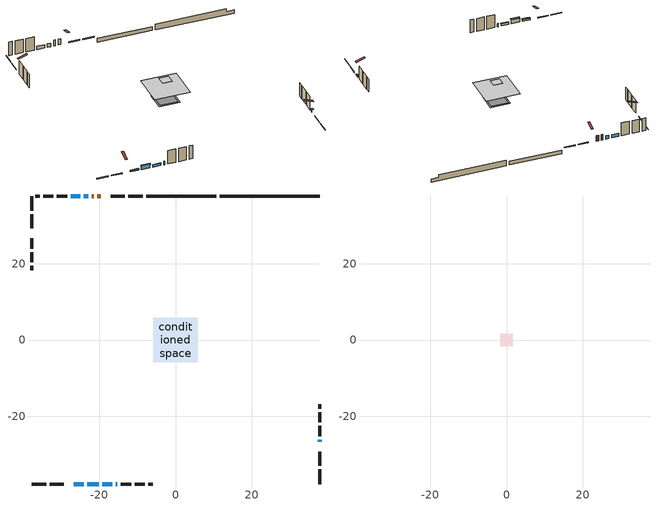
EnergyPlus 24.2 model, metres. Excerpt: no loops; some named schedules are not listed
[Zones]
conditioned space
 floor outside (Floor1 construction): -1.58,-1.58 -1.58,1.58 1.58,1.58 1.58,-1.58 z0.94
 floor adiabatic (AdiabaticFloorConstruction): -5.9,-5.9 -5.9,5.9 5.9,5.9 5.9,-5.9 z3.38
 floor foundation (Slab1 construction): -3.49,-3.49 -3.49,3.49 3.49,3.49 3.49,-3.49 z-1.19
 floor foundation (Slab1 construction 1): -2.92,-2.92 -2.92,2.92 2.92,2.92 2.92,-2.92 z-1.07
 wall outside (RimJoist1 construction): -8.58,37.84 -12.45,37.84 / -37.84,-37.84 -33.97,-37.84 / -37.84,37.84 -37.84,33.97 / 37.84,-37.84 37.84,-33.97 z0.94:1.24
 wall outside (RimJoist2 construction): -13.38,37.84 -17.01,37.84 / -33.04,-37.84 -29.41,-37.84 / -37.84,33.04 -37.84,29.41 / 37.84,-33.04 37.84,-29.41 z0.94:1.24
 wall outside (AdiabaticWallConstruction 1): -19.68,37.84 -20.5,37.84 / -21.43,37.84 -22.03,37.84 z0.94:2.97
 wall outside (AdiabaticWallConstruction): -26.74,-37.84 -24.1,-37.84 z0.94:1.55; -22.95,37.84 -24.11,37.84 / -25.04,37.84 -27.58,37.84 / -15.71,-37.84 -15.3,-37.84 z0.94:2.16; 37.84,-26.75 37.84,-26.23 z0.94:1.86; -23.18,-37.84 -20.2,-37.84 z0.94:2.41; -19.28,-37.84 -16.63,-37.84 z0.94:1.75
 wall outside (Wall1 construction): -28.51,37.84 -31.25,37.84 / -14.37,-37.84 -11.64,-37.84 / -37.84,26.74 -37.84,24.01 / 37.84,-25.31 37.84,-22.57 z0.94:5.82
 wall outside (Wall2 construction): -32.17,37.84 -34.76,37.84 / -10.71,-37.84 -8.12,-37.84 / -37.84,23.08 -37.84,20.49 / 37.84,-21.64 37.84,-19.05 z0.94:5.82
 wall outside (Wall3 construction): -35.69,37.84 -36.92,37.84 / -7.19,-37.84 -5.97,-37.84 / -37.84,19.56 -37.84,18.34 / 37.84,-18.12 37.84,-16.9 z0.94:5.82
 wall foundation (FoundationWall1 construction): 11.63,37.84,-1.19 11.63,37.84,0.94 35.22,37.84,0.94 35.22,37.84,-0.07 37.84,37.84,-0.07 37.84,37.84,-1.19
 wall foundation (FoundationWall2 construction): 10.7,37.84 -7.65,37.84 z-1.07:0.3
 window (WindowConstruction): -26.74,-37.84 -24.1,-37.84 z0.94:1.55
 window (WindowConstruction 1): -22.96,37.84 -24.11,37.84 z0.94:2.16
 window (WindowConstruction 2): -25.04,37.84 -27.58,37.84 z0.94:2.16
 window (WindowConstruction 4): 37.84,-26.74 37.84,-26.24 z0.94:1.85
 window (WindowConstruction 3): -23.18,-37.84 -20.2,-37.84 z0.94:2.41
 window (WindowConstruction 5): -19.27,-37.84 -16.64,-37.84 z0.94:1.75
 window (WindowConstruction 6): -15.71,-37.84 -15.3,-37.84 z0.94:2.16
 door (Door): -19.68,37.84 -20.5,37.84 z0.94:2.97
 door (Door 1): -21.43,37.84 -22.03,37.84 z0.94:2.97
 ceiling adiabatic (AdiabaticFloorConstruction): 5.9,-5.9 5.9,5.9 -5.9,5.9 -5.9,-5.9 z3.38
attic - vented
 floor to conditioned space (Floor2 construction Reversed): -1.58,-1.58 -1.58,1.58 1.58,1.58 1.58,-1.58 z5.82
 roof outside (Roof1 construction): -18.75,37.84,5.82 -18.75,34.76,6.84 -17.94,34.76,6.84 -17.94,37.84,5.82; -27.67,-37.84,5.82 -27.67,-34.76,6.84 -28.48,-34.76,6.84 -28.48,-37.84,5.82; -37.84,27.67,5.82 -34.76,27.67,6.84 -34.76,28.48,6.84 -37.84,28.48,5.82; 37.84,-27.67,5.82 34.76,-27.67,6.84 34.76,-28.48,6.84 37.84,-28.48,5.82
shading: -24.04,-37.84 -26.81,-37.84 -26.81,-38.45 -24.04,-38.45 z1.61; 37.84,-26.17 37.84,-26.81 38.45,-26.81 38.45,-26.17 z1.92; -20.14,-37.84 -23.24,-37.84 -23.24,-38.45 -20.14,-38.45 z2.47; -16.57,-37.84 -19.34,-37.84 -19.34,-38.14 -16.57,-38.14 z1.81
[Building]
Building 1: Terrain=Suburbs
[Site:Location]
Windsor AP_ON: Latitude {deg}=42.28; Longitude {deg}=-82.96; Time Zone {hr}=-5; Elevation {m}=190; Keep Site Location Information=Yes
[Site:GroundTemperature:Shallow]
6.34957, 4.46684, 4.31606, 5.20952, 8.79623, 12.3662, 15.4612, 17.4219, 17.5884, 15.9938, 12.9777, 9.51722
[Site:WaterMainsTemperature]
Calculation Method=Schedule; Temperature Schedule=mains temperature schedule
[Material] Roughness=Rough; Thermal Absorptance=0.9
Name | Thickness {m} | Conductivity {W/m-K} | Density {kg/m3} | Specific Heat {J/kg-K} | Solar Absorptance | Visible Absorptance
asphalt or fiberglass shingles | 0.00635 | 0.162714 | 1121.4 | 1465.45 | 0.4 | 0.4
ceiling loosefill ins | 0.169333 | 0.0480833 | 16.02 | 1046.75 | 0.7 | 0.7
ceiling stud and cavity | 0.1397 | 0.158992 | 65.682 | 1177.47 | 0.7 | 0.7
concrete 4.0 in. | 0.1016 | 1.803125 | 2242.8 | 837.4 | 0.7 | 0.7
concrete 8.0 in. | 0.2032 | 1.803125 | 2242.8 | 837.4 | 0.7 | 0.7
door material | 0.04445 | 0.188738 | 512.64 | 1214.23 | 0.7 | 0.7
door material 1 | 0.04445 | 0.053851 | 512.64 | 1214.23 | 0.7 | 0.7
exterior vertical ins | 0.0433751 | 0.029427 | 32.04 | 1214.23 | 0.7 | 0.7
exterior vertical ins 1 | 0.143407 | 0.029427 | 32.04 | 1214.23 | 0.7 | 0.7
floor covering | 0.0127 | 9.015625 | 54.468 | 1339.84 | 0.6 | 0.6
floor covering 1 | 0.0127 | 0.0433444 | 54.468 | 1339.84 | 0.6 | 0.6
floor rigid ins; wall rigid ins 1 | 0.512978 | 0.029427 | 32.04 | 1214.23 | 0.7 | 0.7
floor stud and cavity | 0.0889 | 0.208196 | 50.32683 | 1063.81 | 0.7 | 0.7
floor stud and cavity 1 | 0.1397 | 1.75129 | 37.0049 | 1207.88 | 0.7 | 0.7
furniture material conditioned space 1 | 0.1524 | 0.115458 | 640.8 | 1214.23 | 0.6 | 0.6
gypsum board | 0.0127 | 0.160291 | 801 | 837.4 | 0.6 | 0.6
gypsum board 1 | 0.0127 | 0.160291 | 801 | 837.4 | 0.7 | 0.7
osb sheathing 0.5 in. | 0.0127 | 0.115458 | 512.64 | 1214.23 | 0.7 | 0.7
osb sheathing 0.75 in. | 0.01905 | 0.115458 | 512.64 | 1214.23 | 0.7 | 0.7
osb sheathing 2.0 in. | 0.0508 | 0.115458 | 512.64 | 1214.23 | 0.7 | 0.7
rim joist stud and cavity | 0.0508 | 0.02892 | 125.044 | 1163.47 | 0.6 | 0.6
rim joist stud and cavity 1 | 0.0508 | 0.165372 | 50.32683 | 1063.81 | 0.6 | 0.6
wall rigid ins | 0.051816 | 0.029427 | 32.04 | 1214.23 | 0.7 | 0.7
wall stud and cavity | 0.1397 | 0.134701 | 139.0536 | 1170.24 | 0.7 | 0.7
wall stud and cavity 1 | 0.1397 | 0.111902 | 139.0536 | 1170.24 | 0.7 | 0.7
wall stud and cavity 2 | 0.1397 | 0.093964 | 139.0536 | 1170.24 | 0.7 | 0.7
wall stud and cavity 3 | 0.0889 | 0.380278 | 52.3479 | 1209.89 | 0.7 | 0.7
wall stud and cavity 4 | 0.0889 | 0.391764 | 83.0341 | 1211.67 | 0.7 | 0.7
wood siding | 0.0254 | 0.102417 | 544.68 | 1172.36 | 0.4 | 0.4
wood siding 1; wood siding 2; wood siding 3 | 0.0254 | 0.102417 | 544.68 | 1172.36 | 0.7 | 0.7
[WindowMaterial:SimpleGlazingSystem]
Name | U-Factor {W/m2-K} | Solar Heat Gain Coefficient
WindowMaterial | 2.898619 | 0.5
WindowMaterial 1 | 2.83843 | 0.56
WindowMaterial 2 | 4.21762 | 0.63
WindowMaterial 3 | 1.67274 | 0.59
WindowMaterial 4 | 1.855 | 0.5
WindowMaterial 5 | 2.86342 | 0.53
WindowMaterial 6 | 2.98776 | 0.37
[Construction]
AdiabaticFloorConstruction: floor stud and cavity 1, floor rigid ins, osb sheathing 0.75 in., floor covering 1
AdiabaticWallConstruction: wood siding 2, wall rigid ins 1, wall stud and cavity 3, gypsum board
AdiabaticWallConstruction 1: wood siding 3, wall rigid ins 1, wall stud and cavity 3, gypsum board
Door: door material
Door 1: door material 1
Floor1 construction: floor stud and cavity, floor covering
Floor2 construction Reversed: gypsum board, ceiling stud and cavity, ceiling loosefill ins
FoundationWall1 construction; FoundationWall2 construction: concrete 8.0 in., gypsum board 1
furniture construction conditioned space 1: furniture material conditioned space 1
PartitionWallConstruction: gypsum board, wall stud and cavity 4, gypsum board
RimJoist1 construction: wood siding 1, osb sheathing 2.0 in., rim joist stud and cavity
RimJoist2 construction: wood siding 1, rim joist stud and cavity 1
Roof1 construction: asphalt or fiberglass shingles
Slab1 construction; Slab1 construction 1: concrete 4.0 in.
Wall1 construction: wood siding, wall rigid ins, osb sheathing 0.5 in., wall stud and cavity, gypsum board
Wall2 construction: wood siding, wall rigid ins, osb sheathing 0.5 in., wall stud and cavity 1, gypsum board
Wall3 construction: wood siding, wall rigid ins, osb sheathing 0.5 in., wall stud and cavity 2, gypsum board
WindowConstruction: WindowMaterial
WindowConstruction 1: WindowMaterial 1
WindowConstruction 2: WindowMaterial 2
WindowConstruction 3: WindowMaterial 3
WindowConstruction 4: WindowMaterial 4
WindowConstruction 5: WindowMaterial 5
WindowConstruction 6: WindowMaterial 6
[Zone] Multiplier=1; Part of Total Floor Area=Yes
Name | Volume {m3}
attic - vented | 1.66667
conditioned space | 558.3
[Space]
Name | Zone | Volume {m3}
attic - vented 1 | attic - vented | 1.66667
conditioned space 1 | conditioned space | 558.3
[ZoneInfiltration:EffectiveLeakageArea]
infil attic - vented 1: Zone or Space=attic - vented 1; Schedule=Always On Discrete; Effective Air Leakage Area {cm2}=444.444; Stack Coefficient=7.13943e-05; Wind Coefficient=5.70889e-06
[ZoneMixing]
whole house fan mix: Zone or Space=attic - vented; Schedule=Always On Continuous; Design Flow Rate Calculation Method=Flow/Zone; Design Flow Rate {m3/s}=0; Source Zone or Space=conditioned space
[SurfaceProperty:ExposedFoundationPerimeter] Exposed Perimeter Calculation Method=TotalExposedPerimeter
Name | Total Exposed Perimeter {m}
Slab1 | 26.213
Slab1 1 | 18.349
[InternalMass] Zone or ZoneList=conditioned space; Space or SpaceList=conditioned space 1
Name | Construction | Surface Area {m2}
furniture mass conditioned space 1 | furniture construction conditioned space 1 | 92.7843
partition wall mass | PartitionWallConstruction | 231.961
[Lights]
interior lighting: Zone or ZoneList or Space or SpaceList=conditioned space 1; Schedule=interior lighting schedule; Design Level Calculation Method=LightingLevel; Lighting Level {W}=343.2; Return Air Fraction=0; Fraction Radiant=0.6; Fraction Visible=0.2; Fraction Replaceable=1
[People]
occupants: Zone or ZoneList or Space or SpaceList=conditioned space 1; Number of People Schedule=occupants schedule; Number of People Calculation Method=People; Number of People=3; Fraction Radiant=0.314171; Sensible Heat Fraction=0.56303; Activity Level Schedule=occupants activity schedule; Carbon Dioxide Generation Rate {m3/s-W}=0; Enable ASHRAE 55 Comfort Warnings=No; Mean Radiant Temperature Calculation Type=EnclosureAveraged
[ElectricEquipment] Zone or ZoneList or Space or SpaceList=conditioned space 1; Design Level Calculation Method=EquipmentLevel
Name | Schedule | Design Level {W} | Fraction Latent | Fraction Radiant | Fraction Lost
clothes dryer | clothes dryer schedule | 140.772 | 0.015 | 0.081 | 0.85
clothes washer | clothes washer schedule | 32.1985 | 0.03 | 0.162 | 0.7
cooking range | cooking range schedule | 215.147 | 0.08 | 0.432 | 0.2
dishwasher | dishwasher schedule | 66.8632 | 0.3 | 0.18 | 0.4
fridge | fridge schedule | 72.9452 | 0 | 0.6 | 0
mech vent house fan | mech vent house fan schedule | 0 | 0 | 0 | 1
mech vent house fan cfis | mech vent house fan cfis schedule | 0 | 0 | 0 | 0
misc plug loads | misc plug loads schedule | 494.7 | 0.045 | 0.513 | 0.1
whole house fan | Always On Discrete | 0 | 0 | 0 | 1
[OtherEquipment] Zone or ZoneList or Space or SpaceList=conditioned space 1; Design Level Calculation Method=EquipmentLevel
Name | Fuel Type | Schedule | Design Level {W} | Fraction Latent | Fraction Radiant | Fraction Lost
clothes dryer 1 | Electricity | clothes dryer schedule | 0 | 0.015 | 0.081 | 0.85
cooking range 1 | Electricity | cooking range schedule | 0 | 0.08 | 0.432 | 0.2
general water use latent | None | general water use schedule | 62.594 | 1 | 0 | 0
general water use sensible | None | general water use schedule | -61.6891 | 0 | 0.6 | 0
mech vent house fan latent load | None | Always On Discrete | 0 | 1 | 0 | 0
mech vent house fan sensible load | None | Always On Discrete | 0 | 0 | 0 | 0
water heater energy adjustment1 | Electricity | Always On Discrete | 0.01 | 0 | 0 | 1
[ZoneInfiltration:DesignFlowRate] Zone or ZoneList or Space or SpaceList=conditioned space 1; Schedule=Always On Discrete; Design Flow Rate Calculation Method=Flow/Zone; Design Flow Rate {m3/s}=0
infil flow; natural vent flow; whole house fan flow
[AvailabilityManager:Scheduled]
central ac and furnace airloop Availability Manager: Schedule=Always On Discrete
[Foundation:Kiva] Initial Indoor Air Temperature {C}=18; Wall Depth Below Slab {m}=0.2032; Custom Block X Position 1 {m}=0.2159; Custom Block Z Position 1 {m}=0
Name | Wall Height Above Grade {m} | Custom Block Material Name 1 | Custom Block Depth 1 {m}
Foundation Kiva 1 | 0.940003 | exterior vertical ins | 2.13
Foundation Kiva 2 | 0.300015 | exterior vertical ins 1 | 1.37002
[Foundation:Kiva:Settings]
Soil Conductivity {W/m-K}=0.849921; Soil Density {kg/m3}=1842.3; Soil Specific Heat {J/kg-K}=418.7; Ground Solar Absorptivity=0.9; Ground Thermal Absorptivity=0.9; Ground Surface Roughness {m}=0.03; Far-Field Width {m}=40; Deep-Ground Boundary Condition=ZeroFlux; Deep-Ground Depth {m}=40; Minimum Cell Dimension {m}=0.2; Maximum Cell Growth Coefficient=3; Simulation Timestep=Timestep
[Exterior:Lights]
exterior lighting: Schedule=exterior lighting schedule; Design Level {W}=75.6
[EnergyManagementSystem:GlobalVariable]
central_ac_and_furnace_airloop_Fan_RTF
infil_program_Qfan
infil_program_Qinf
natural_vent_program_Qnv
natural_vent_program_Qwhf
[EnergyManagementSystem:Sensor]
Name | Output:Variable or Output:Meter Index Key | Output:Variable or Output:Meter
airflow_gain | infil flow | Infiltration Sensible Heat Gain Energy
airflow_gain_1 | natural vent flow | Infiltration Sensible Heat Gain Energy
airflow_gain_2 | whole house fan flow | Infiltration Sensible Heat Gain Energy
airflow_loss | infil flow | Infiltration Sensible Heat Loss Energy
airflow_loss_1 | natural vent flow | Infiltration Sensible Heat Loss Energy
airflow_loss_2 | whole house fan flow | Infiltration Sensible Heat Loss Energy
clg_load_cond |  | Cooling:EnergyTransfer:Zone:CONDITIONED SPACE
clg_sp_s; clg_sp_s_1 | cooling setpoint | Schedule Value
clothes_dryer_exhaust_0_sch_s | clothes dryer exhaust 0 schedule | Schedule Value
cool_season | cooling season schedule | Schedule Value
htg_load_cond |  | Heating:EnergyTransfer:Zone:CONDITIONED SPACE
htg_sp_s; htg_sp_s_1 | heating setpoint | Schedule Value
ig_ee_conv | clothes dryer | Electric Equipment Convective Heating Energy
ig_ee_conv_2 | cooking range | Electric Equipment Convective Heating Energy
ig_ee_conv_4 | fridge | Electric Equipment Convective Heating Energy
ig_ee_conv_5 | misc plug loads | Electric Equipment Convective Heating Energy
ig_ee_conv_6 | whole house fan | Electric Equipment Convective Heating Energy
ig_ee_rad | clothes dryer | Electric Equipment Radiant Heating Energy
ig_ee_rad_2 | cooking range | Electric Equipment Radiant Heating Energy
ig_ee_rad_4 | fridge | Electric Equipment Radiant Heating Energy
ig_ee_rad_5 | misc plug loads | Electric Equipment Radiant Heating Energy
ig_ee_rad_6 | whole house fan | Electric Equipment Radiant Heating Energy
ig_lgt_conv | interior lighting | Lights Convective Heating Energy
ig_lgt_rad | interior lighting | Lights Radiant Heating Energy
ig_lgt_vis | interior lighting | Lights Visible Radiation Heating Energy
ig_oe_conv | clothes dryer 1 | Other Equipment Convective Heating Energy
ig_oe_conv_1 | cooking range 1 | Other Equipment Convective Heating Energy
ig_oe_conv_2 | general water use latent | Other Equipment Convective Heating Energy
ig_oe_conv_3 | general water use sensible | Other Equipment Convective Heating Energy
ig_oe_conv_4 | water heater energy adjustment1 | Other Equipment Convective Heating Energy
ig_oe_rad | clothes dryer 1 | Other Equipment Radiant Heating Energy
ig_oe_rad_1 | cooking range 1 | Other Equipment Radiant Heating Energy
ig_oe_rad_2 | general water use latent | Other Equipment Radiant Heating Energy
ig_oe_rad_3 | general water use sensible | Other Equipment Radiant Heating Energy
ig_oe_rad_4 | water heater energy adjustment1 | Other Equipment Radiant Heating Energy
ig_ppl_conv | occupants | People Convective Heating Energy
ig_ppl_rad | occupants | People Radiant Heating Energy
im_conv | furniture mass conditioned space 1 | Surface Inside Face Convection Heat Gain Energy
im_conv_1 | partition wall mass | Surface Inside Face Convection Heat Gain Energy
im_ig | furniture mass conditioned space 1 | Surface Inside Face Internal Gains Radiation Heat Gain Energy
im_ig_1 | partition wall mass | Surface Inside Face Internal Gains Radiation Heat Gain Energy
im_lgt | furniture mass conditioned space 1 | Surface Inside Face Lights Radiation Heat Gain Energy
im_lgt_1 | partition wall mass | Surface Inside Face Lights Radiation Heat Gain Energy
im_sol | furniture mass conditioned space 1 | Surface Inside Face Solar Radiation Heat Gain Energy
im_sol_1 | partition wall mass | Surface Inside Face Solar Radiation Heat Gain Energy
im_surf | furniture mass conditioned space 1 | Surface Inside Face Net Surface Thermal Radiation Heat Gain Energy
im_surf_1 | partition wall mass | Surface Inside Face Net Surface Thermal Radiation Heat Gain Energy
mv_conv | mech vent house fan | Electric Equipment Convective Heating Energy
mv_conv_1 | mech vent house fan cfis | Electric Equipment Convective Heating Energy
mv_conv_2 | mech vent house fan latent load | Other Equipment Convective Heating Energy
mv_conv_3 | mech vent house fan sensible load | Other Equipment Convective Heating Energy
mv_rad | mech vent house fan | Electric Equipment Radiant Heating Energy
mv_rad_1 | mech vent house fan cfis | Electric Equipment Radiant Heating Energy
mv_rad_2 | mech vent house fan latent load | Other Equipment Radiant Heating Energy
mv_rad_3 | mech vent house fan sensible load | Other Equipment Radiant Heating Energy
natural_vent_s | natural vent schedule | Schedule Value
out_pb_s |  | Site Outdoor Air Barometric Pressure
out_wt_s |  | Site Outdoor Air Humidity Ratio
site_vw_s |  | Site Wind Speed
ss_back_out | Window1 | Surface Window Shortwave from Zone Back Out Window Heat Transfer Rate
ss_back_out_1 | Window3 | Surface Window Shortwave from Zone Back Out Window Heat Transfer Rate
ss_back_out_2 | Window4 | Surface Window Shortwave from Zone Back Out Window Heat Transfer Rate
ss_back_out_3 | Window5 | Surface Window Shortwave from Zone Back Out Window Heat Transfer Rate
ss_back_out_4 | Window6 | Surface Window Shortwave from Zone Back Out Window Heat Transfer Rate
ss_back_out_5 | Window7 | Surface Window Shortwave from Zone Back Out Window Heat Transfer Rate
ss_back_out_6 | Window9 | Surface Window Shortwave from Zone Back Out Window Heat Transfer Rate
ss_conv | Door1 | Surface Inside Face Convection Heat Gain Energy
ss_conv_1 | Door2 | Surface Inside Face Convection Heat Gain Energy
ss_conv_2 | Window1 | Surface Inside Face Convection Heat Gain Energy
ss_conv_3 | Window3 | Surface Inside Face Convection Heat Gain Energy
ss_conv_4 | Window4 | Surface Inside Face Convection Heat Gain Energy
ss_conv_5 | Window5 | Surface Inside Face Convection Heat Gain Energy
ss_conv_6 | Window6 | Surface Inside Face Convection Heat Gain Energy
ss_conv_7 | Window7 | Surface Inside Face Convection Heat Gain Energy
ss_conv_8 | Window9 | Surface Inside Face Convection Heat Gain Energy
ss_ig | Door1 | Surface Inside Face Internal Gains Radiation Heat Gain Energy
ss_ig_1 | Door2 | Surface Inside Face Internal Gains Radiation Heat Gain Energy
ss_ig_2 | Window1 | Surface Inside Face Internal Gains Radiation Heat Gain Energy
ss_ig_3 | Window3 | Surface Inside Face Internal Gains Radiation Heat Gain Energy
ss_ig_4 | Window4 | Surface Inside Face Internal Gains Radiation Heat Gain Energy
ss_ig_5 | Window5 | Surface Inside Face Internal Gains Radiation Heat Gain Energy
ss_ig_6 | Window6 | Surface Inside Face Internal Gains Radiation Heat Gain Energy
ss_ig_7 | Window7 | Surface Inside Face Internal Gains Radiation Heat Gain Energy
ss_ig_8 | Window9 | Surface Inside Face Internal Gains Radiation Heat Gain Energy
ss_lgt | Door1 | Surface Inside Face Lights Radiation Heat Gain Energy
ss_lgt_1 | Door2 | Surface Inside Face Lights Radiation Heat Gain Energy
ss_sol | Door1 | Surface Inside Face Solar Radiation Heat Gain Energy
ss_sol_1 | Door2 | Surface Inside Face Solar Radiation Heat Gain Energy
ss_surf | Door1 | Surface Inside Face Net Surface Thermal Radiation Heat Gain Energy
ss_surf_1 | Door2 | Surface Inside Face Net Surface Thermal Radiation Heat Gain Energy
ss_surf_2 | Window1 | Surface Inside Face Net Surface Thermal Radiation Heat Gain Energy
ss_surf_3 | Window3 | Surface Inside Face Net Surface Thermal Radiation Heat Gain Energy
ss_surf_4 | Window4 | Surface Inside Face Net Surface Thermal Radiation Heat Gain Energy
ss_surf_5 | Window5 | Surface Inside Face Net Surface Thermal Radiation Heat Gain Energy
ss_surf_6 | Window6 | Surface Inside Face Net Surface Thermal Radiation Heat Gain Energy
ss_surf_7 | Window7 | Surface Inside Face Net Surface Thermal Radiation Heat Gain Energy
ss_surf_8 | Window9 | Surface Inside Face Net Surface Thermal Radiation Heat Gain Energy
ss_trans_in | Window1 | Surface Window Transmitted Solar Radiation Rate
ss_trans_in_1 | Window3 | Surface Window Transmitted Solar Radiation Rate
ss_trans_in_2 | Window4 | Surface Window Transmitted Solar Radiation Rate
ss_trans_in_3 | Window5 | Surface Window Transmitted Solar Radiation Rate
ss_trans_in_4 | Window6 | Surface Window Transmitted Solar Radiation Rate
ss_trans_in_5 | Window7 | Surface Window Transmitted Solar Radiation Rate
ss_trans_in_6 | Window9 | Surface Window Transmitted Solar Radiation Rate
ss_trans_out | Window1 | Surface Inside Face Initial Transmitted Diffuse Transmitted Out Window Solar Radiation Rate
ss_trans_out_1 | Window3 | Surface Inside Face Initial Transmitted Diffuse Transmitted Out Window Solar Radiation Rate
ss_trans_out_2 | Window4 | Surface Inside Face Initial Transmitted Diffuse Transmitted Out Window Solar Radiation Rate
ss_trans_out_3 | Window5 | Surface Inside Face Initial Transmitted Diffuse Transmitted Out Window Solar Radiation Rate
ss_trans_out_4 | Window6 | Surface Inside Face Initial Transmitted Diffuse Transmitted Out Window Solar Radiation Rate
ss_trans_out_5 | Window7 | Surface Inside Face Initial Transmitted Diffuse Transmitted Out Window Solar Radiation Rate
ss_trans_out_6 | Window9 | Surface Inside Face Initial Transmitted Diffuse Transmitted Out Window Solar Radiation Rate
s_conv | Floor1 | Surface Inside Face Convection Heat Gain Energy
s_conv_1 | Floor2 | Surface Inside Face Convection Heat Gain Energy
s_conv_10 | RimJoist2:0 | Surface Inside Face Convection Heat Gain Energy
s_conv_11 | RimJoist2:180 | Surface Inside Face Convection Heat Gain Energy
s_conv_12 | RimJoist2:270 | Surface Inside Face Convection Heat Gain Energy
s_conv_13 | RimJoist2:90 | Surface Inside Face Convection Heat Gain Energy
s_conv_14 | Slab1 | Surface Inside Face Convection Heat Gain Energy
s_conv_15 | Slab1 1 | Surface Inside Face Convection Heat Gain Energy
s_conv_16 | Wall1:0 | Surface Inside Face Convection Heat Gain Energy
s_conv_17 | Wall1:180 | Surface Inside Face Convection Heat Gain Energy
s_conv_18 | Wall1:270 | Surface Inside Face Convection Heat Gain Energy
s_conv_19 | Wall1:90 | Surface Inside Face Convection Heat Gain Energy
s_conv_2 | FoundationWall1 | Surface Inside Face Convection Heat Gain Energy
s_conv_20 | Wall2:0 | Surface Inside Face Convection Heat Gain Energy
s_conv_21 | Wall2:180 | Surface Inside Face Convection Heat Gain Energy
s_conv_22 | Wall2:270 | Surface Inside Face Convection Heat Gain Energy
s_conv_23 | Wall2:90 | Surface Inside Face Convection Heat Gain Energy
s_conv_24 | Wall3:0 | Surface Inside Face Convection Heat Gain Energy
s_conv_25 | Wall3:180 | Surface Inside Face Convection Heat Gain Energy
s_conv_26 | Wall3:270 | Surface Inside Face Convection Heat Gain Energy
s_conv_27 | Wall3:90 | Surface Inside Face Convection Heat Gain Energy
s_conv_3 | FoundationWall2 | Surface Inside Face Convection Heat Gain Energy
s_conv_4 | inferred conditioned ceiling | Surface Inside Face Convection Heat Gain Energy
s_conv_5 | inferred conditioned floor | Surface Inside Face Convection Heat Gain Energy
s_conv_6 | RimJoist1:0 | Surface Inside Face Convection Heat Gain Energy
s_conv_7 | RimJoist1:180 | Surface Inside Face Convection Heat Gain Energy
s_conv_8 | RimJoist1:270 | Surface Inside Face Convection Heat Gain Energy
s_conv_9 | RimJoist1:90 | Surface Inside Face Convection Heat Gain Energy
s_ig | Floor1 | Surface Inside Face Internal Gains Radiation Heat Gain Energy
s_ig_1 | Floor2 | Surface Inside Face Internal Gains Radiation Heat Gain Energy
s_ig_10 | RimJoist2:0 | Surface Inside Face Internal Gains Radiation Heat Gain Energy
s_ig_11 | RimJoist2:180 | Surface Inside Face Internal Gains Radiation Heat Gain Energy
s_ig_12 | RimJoist2:270 | Surface Inside Face Internal Gains Radiation Heat Gain Energy
s_ig_13 | RimJoist2:90 | Surface Inside Face Internal Gains Radiation Heat Gain Energy
s_ig_14 | Slab1 | Surface Inside Face Internal Gains Radiation Heat Gain Energy
s_ig_15 | Slab1 1 | Surface Inside Face Internal Gains Radiation Heat Gain Energy
s_ig_16 | Wall1:0 | Surface Inside Face Internal Gains Radiation Heat Gain Energy
s_ig_17 | Wall1:180 | Surface Inside Face Internal Gains Radiation Heat Gain Energy
s_ig_18 | Wall1:270 | Surface Inside Face Internal Gains Radiation Heat Gain Energy
s_ig_19 | Wall1:90 | Surface Inside Face Internal Gains Radiation Heat Gain Energy
s_ig_2 | FoundationWall1 | Surface Inside Face Internal Gains Radiation Heat Gain Energy
s_ig_20 | Wall2:0 | Surface Inside Face Internal Gains Radiation Heat Gain Energy
s_ig_21 | Wall2:180 | Surface Inside Face Internal Gains Radiation Heat Gain Energy
s_ig_22 | Wall2:270 | Surface Inside Face Internal Gains Radiation Heat Gain Energy
s_ig_23 | Wall2:90 | Surface Inside Face Internal Gains Radiation Heat Gain Energy
s_ig_24 | Wall3:0 | Surface Inside Face Internal Gains Radiation Heat Gain Energy
s_ig_25 | Wall3:180 | Surface Inside Face Internal Gains Radiation Heat Gain Energy
s_ig_26 | Wall3:270 | Surface Inside Face Internal Gains Radiation Heat Gain Energy
s_ig_27 | Wall3:90 | Surface Inside Face Internal Gains Radiation Heat Gain Energy
